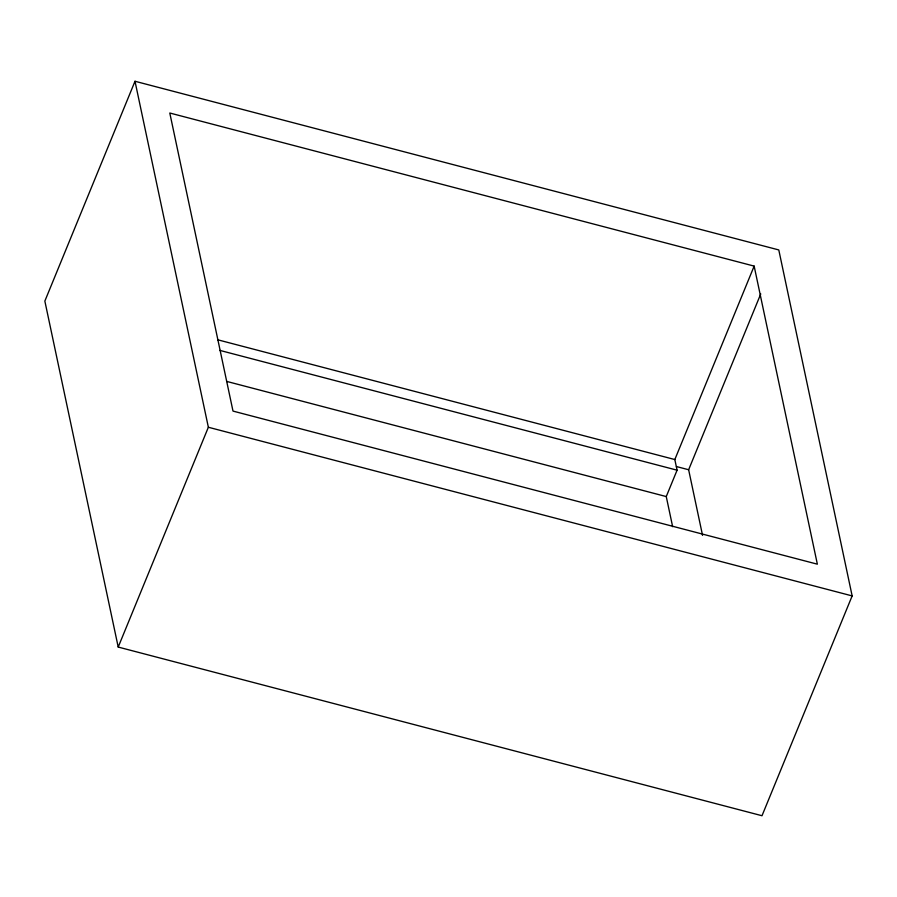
<?xml version="1.0" encoding="UTF-8"?>
<svg xmlns="http://www.w3.org/2000/svg" width="897" height="897" viewBox="0 0 897 897"><rect width="100%" height="100%" fill="white"/><g stroke="black" fill="none" stroke-linecap="round" stroke-linejoin="round"><path stroke-width="1.35" d="M134.999 81.268L44.85 301.089L118.213 647.062L762.002 815.732L852.15 595.911L778.787 249.938L134.999 81.268L208.362 427.252L118.213 647.062M672.649 526.707L666.258 496.568L677.078 470.185L674.824 459.544L754.153 266.106L169.791 113.011L232.996 411.084L817.358 564.179L754.153 266.106M702.553 535.386L688.638 469.748L760.757 293.902M217.612 339.761L674.824 459.544M676.439 466.552L688.638 469.748M219.866 350.402L677.078 470.185M226.638 381.393L666.258 496.568M208.362 427.252L852.15 595.911"/></g></svg>
